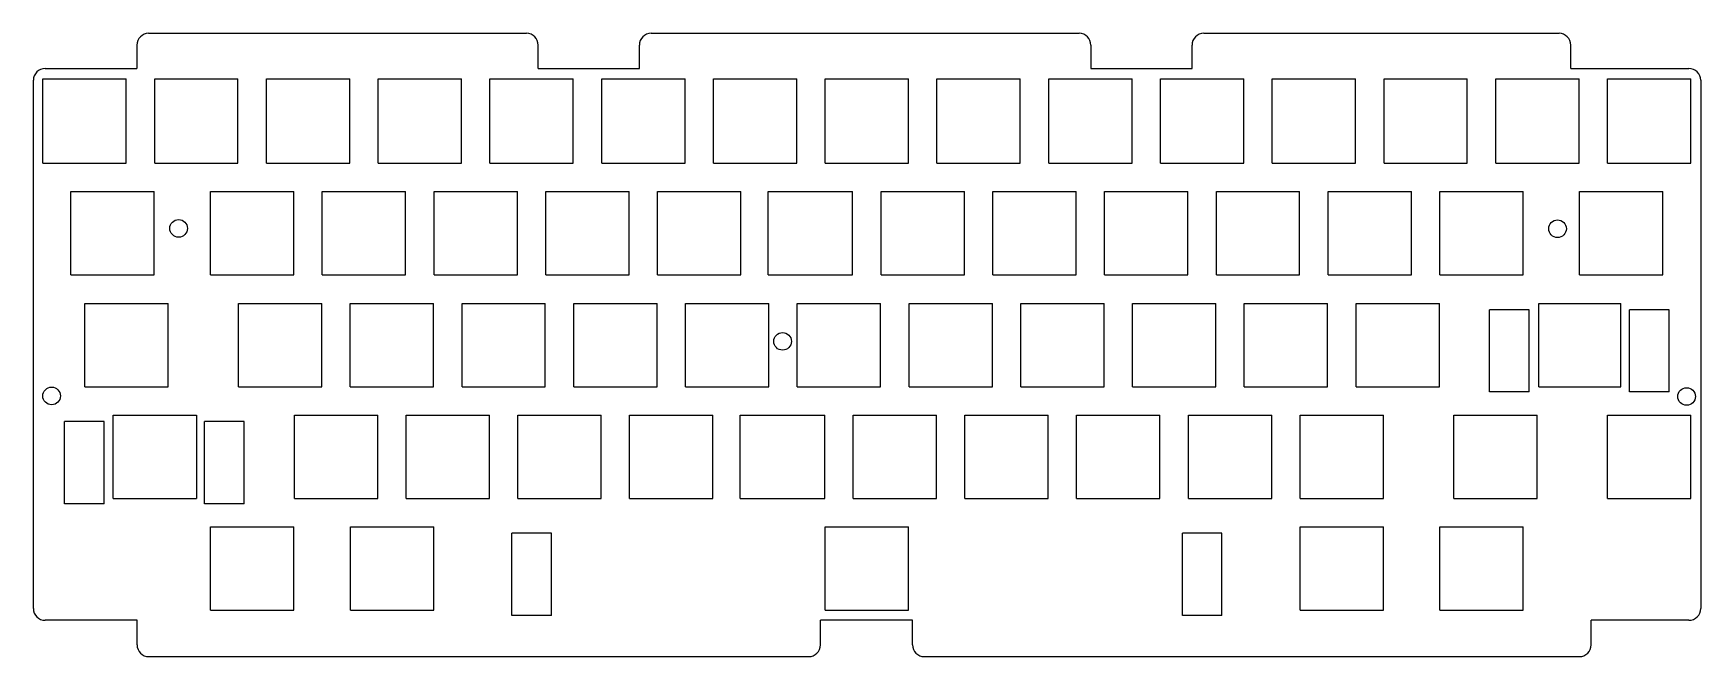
# Model space of a CAD drawing. Header units: millimetres. Extents: x -142 to 142, y -53 to 53.
import ezdxf

# ---------------------------------------------------------------- set-up
doc = ezdxf.new("R2010")
doc.units = ezdxf.units.MM
doc.layers.add('HHKB_PCBS_dxf', color=7, linetype='Continuous')

msp = doc.modelspace()

# ---------------------------------------------------------------- linework, layer by layer
at = {"layer": 'HHKB_PCBS_dxf'}
for p, q in [((-122.16, 53.01), (-57.75, 53.01)), ((-36.51, 53.01), (36.45, 53.01)), ((57.7, 53.01), (118.25, 53.01)), ((-124.16, 51.01), (-124.16, 47.01)), ((-55.75, 47.01), (-55.75, 51.01)), ((-38.51, 47.01), (-38.51, 51.01)), ((38.45, 51.01), (38.45, 47.01)), ((55.7, 47.01), (55.7, 51.01)), ((120.25, 47.01), (120.25, 51.01)), ((-139.81, 47.01), (-124.16, 47.01)), ((-55.75, 47.01), (-38.51, 47.01)), ((38.45, 47.01), (55.7, 47.01)), ((120.25, 47.01), (140.4, 47.01)), ((-141.81, -45.04), (-141.81, 45.01)), ((-140.18, 45.28), (-125.98, 45.28)), ((-140.18, 30.88), (-140.18, 45.28)), ((-125.98, 30.88), (-125.98, 45.28)), ((-121.13, 45.28), (-106.93, 45.28)), ((-121.13, 30.88), (-121.13, 45.28)), ((-106.93, 30.88), (-106.93, 45.28)), ((-102.08, 45.28), (-87.88, 45.28)), ((-102.08, 30.88), (-102.08, 45.28)), ((-87.88, 30.88), (-87.88, 45.28)), ((-83.03, 45.28), (-68.83, 45.28)), ((-83.03, 30.88), (-83.03, 45.28)), ((-68.83, 30.88), (-68.83, 45.28)), ((-63.98, 30.88), (-63.98, 45.28)), ((-63.98, 45.28), (-49.78, 45.28)), ((-49.78, 30.88), (-49.78, 45.28)), ((-44.93, 30.88), (-44.93, 45.28)), ((-44.93, 45.28), (-30.73, 45.28)), ((-30.73, 30.88), (-30.73, 45.28)), ((-25.88, 30.88), (-25.88, 45.28)), ((-25.88, 45.28), (-11.68, 45.28)), ((-11.68, 30.88), (-11.68, 45.28)), ((-6.83, 30.88), (-6.83, 45.28)), ((-6.83, 45.28), (7.37, 45.28)), ((7.37, 30.88), (7.37, 45.28)), ((12.22, 30.88), (12.22, 45.28)), ((12.22, 45.28), (26.42, 45.28)), ((26.42, 30.88), (26.42, 45.28)), ((31.27, 30.88), (31.27, 45.28)), ((31.27, 45.28), (45.47, 45.28)), ((45.47, 30.88), (45.47, 45.28)), ((50.32, 45.28), (64.52, 45.28)), ((50.32, 30.88), (50.32, 45.28)), ((64.52, 30.88), (64.52, 45.28)), ((69.37, 30.88), (69.37, 45.28)), ((69.37, 45.28), (83.57, 45.28)), ((83.57, 30.88), (83.57, 45.28)), ((88.42, 30.88), (88.42, 45.28)), ((88.42, 45.28), (102.62, 45.28)), ((102.62, 30.88), (102.62, 45.28)), ((107.47, 30.88), (107.47, 45.28)), ((107.47, 45.28), (121.67, 45.28)), ((121.67, 30.88), (121.67, 45.28)), ((126.5, 30.88), (126.5, 45.28)), ((126.5, 45.28), (140.7, 45.28)), ((140.7, 30.88), (140.7, 45.28)), ((142.4, 45.01), (142.4, -45.04)), ((-140.18, 30.88), (-125.98, 30.88)), ((-121.13, 30.88), (-106.93, 30.88)), ((-102.08, 30.88), (-87.88, 30.88)), ((-83.03, 30.88), (-68.83, 30.88)), ((-63.98, 30.88), (-49.78, 30.88)), ((-44.93, 30.88), (-30.73, 30.88)), ((-25.88, 30.88), (-11.68, 30.88)), ((-6.83, 30.88), (7.37, 30.88)), ((12.22, 30.88), (26.42, 30.88)), ((31.27, 30.88), (45.47, 30.88)), ((50.32, 30.88), (64.52, 30.88)), ((69.37, 30.88), (83.57, 30.88)), ((88.42, 30.88), (102.62, 30.88)), ((107.47, 30.88), (121.67, 30.88)), ((126.5, 30.88), (140.7, 30.88)), ((-135.42, 26.03), (-121.22, 26.03)), ((-135.42, 11.83), (-135.42, 26.03)), ((-121.22, 11.83), (-121.22, 26.03)), ((-111.61, 11.83), (-111.61, 26.03)), ((-111.61, 26.03), (-97.41, 26.03)), ((-97.41, 11.83), (-97.41, 26.03)), ((-92.56, 11.83), (-92.56, 26.03)), ((-92.56, 26.03), (-78.36, 26.03)), ((-78.36, 11.83), (-78.36, 26.03)), ((-73.51, 11.83), (-73.51, 26.03)), ((-73.51, 26.03), (-59.31, 26.03)), ((-59.31, 11.83), (-59.31, 26.03)), ((-54.46, 26.03), (-40.26, 26.03)), ((-54.46, 11.83), (-54.46, 26.03)), ((-40.26, 11.83), (-40.26, 26.03)), ((-35.41, 11.83), (-35.41, 26.03)), ((-35.41, 26.03), (-21.21, 26.03)), ((-21.21, 11.83), (-21.21, 26.03)), ((-16.55, 11.83), (-16.55, 26.03)), ((-16.55, 26.03), (-2.16, 26.03)), ((-2.16, 11.83), (-2.16, 26.03)), ((2.7, 26.03), (16.89, 26.03)), ((2.7, 11.83), (2.7, 26.03)), ((16.89, 11.83), (16.89, 26.03)), ((21.75, 26.03), (35.94, 26.03)), ((21.75, 11.83), (21.75, 26.03)), ((35.94, 11.83), (35.94, 26.03)), ((40.8, 26.03), (54.99, 26.03)), ((40.8, 11.83), (40.8, 26.03)), ((54.99, 11.83), (54.99, 26.03)), ((59.85, 26.03), (74.04, 26.03)), ((59.85, 11.83), (59.85, 26.03)), ((74.04, 11.83), (74.04, 26.03)), ((78.89, 11.83), (78.89, 26.03)), ((78.89, 26.03), (93.09, 26.03)), ((93.09, 11.83), (93.09, 26.03)), ((97.95, 11.83), (97.95, 26.03)), ((97.95, 26.03), (112.14, 26.03)), ((112.14, 11.83), (112.14, 26.03)), ((121.75, 11.82), (121.75, 26.02)), ((121.75, 26.02), (135.95, 26.02)), ((135.95, 11.82), (135.95, 26.02)), ((-135.42, 11.83), (-121.22, 11.83)), ((-111.61, 11.83), (-97.41, 11.83)), ((-92.56, 11.83), (-78.36, 11.83)), ((-73.51, 11.83), (-59.31, 11.83)), ((-54.46, 11.83), (-40.26, 11.83)), ((-35.41, 11.83), (-21.21, 11.83)), ((-16.55, 11.83), (-2.16, 11.83)), ((2.7, 11.83), (16.89, 11.83)), ((21.75, 11.83), (35.94, 11.83)), ((40.8, 11.83), (54.99, 11.83)), ((59.85, 11.83), (74.04, 11.83)), ((78.89, 11.83), (93.09, 11.83)), ((97.95, 11.83), (112.14, 11.83)), ((121.75, 11.82), (135.95, 11.82)), ((-133.04, -7.22), (-133.04, 6.98)), ((-133.04, 6.98), (-118.84, 6.98)), ((-118.84, -7.22), (-118.84, 6.98)), ((-106.84, -7.22), (-106.84, 6.98)), ((-106.84, 6.98), (-92.64, 6.98)), ((-92.64, -7.22), (-92.64, 6.98)), ((-87.79, -7.22), (-87.79, 6.98)), ((-87.79, 6.98), (-73.59, 6.98)), ((-73.59, -7.22), (-73.59, 6.98)), ((-68.74, -7.22), (-68.74, 6.98)), ((-68.74, 6.98), (-54.54, 6.98)), ((-54.54, -7.22), (-54.54, 6.98)), ((-49.69, -7.22), (-49.69, 6.98)), ((-49.69, 6.98), (-35.49, 6.98)), ((-35.49, -7.22), (-35.49, 6.98)), ((-30.64, -7.22), (-30.64, 6.98)), ((-30.64, 6.98), (-16.44, 6.98)), ((-16.44, -7.22), (-16.44, 6.98)), ((-11.59, -7.22), (-11.59, 6.98)), ((-11.59, 6.98), (2.61, 6.98)), ((2.61, -7.22), (2.61, 6.98)), ((7.46, -7.22), (7.46, 6.98)), ((7.46, 6.98), (21.66, 6.98)), ((21.66, -7.22), (21.66, 6.98)), ((26.51, -7.22), (26.51, 6.98)), ((26.51, 6.98), (40.71, 6.98)), ((40.71, -7.22), (40.71, 6.98)), ((45.56, -7.22), (45.56, 6.98)), ((45.56, 6.98), (59.76, 6.98)), ((59.76, -7.22), (59.76, 6.98)), ((64.61, -7.22), (64.61, 6.98)), ((64.61, 6.98), (78.81, 6.98)), ((78.81, -7.22), (78.81, 6.98)), ((83.66, -7.22), (83.66, 6.98)), ((83.66, 6.98), (97.86, 6.98)), ((97.86, -7.22), (97.86, 6.98)), ((106.41, -8.12), (106.41, 5.87)), ((113.16, 5.87), (106.41, 5.87)), ((113.16, -8.12), (113.16, 5.87)), ((114.8, -7.23), (114.8, 6.97)), ((114.8, 6.97), (128.81, 6.97)), ((128.81, -7.23), (128.81, 6.97)), ((130.28, -8.12), (130.28, 5.87)), ((137.03, 5.87), (130.28, 5.87)), ((137.03, -8.12), (137.03, 5.87)), ((-133.04, -7.22), (-118.84, -7.22)), ((-106.84, -7.22), (-92.64, -7.22)), ((-87.79, -7.22), (-73.59, -7.22)), ((-68.74, -7.22), (-54.54, -7.22)), ((-49.69, -7.22), (-35.49, -7.22)), ((-30.64, -7.22), (-16.44, -7.22)), ((-11.59, -7.22), (2.61, -7.22)), ((7.46, -7.22), (21.66, -7.22)), ((26.51, -7.22), (40.71, -7.22)), ((45.56, -7.22), (59.76, -7.22)), ((64.61, -7.22), (78.81, -7.22)), ((83.66, -7.22), (97.86, -7.22)), ((113.16, -8.12), (106.41, -8.12)), ((114.8, -7.23), (128.81, -7.23)), ((137.03, -8.12), (130.28, -8.12)), ((-136.48, -27.18), (-136.48, -13.18)), ((-129.73, -13.18), (-136.48, -13.18)), ((-129.73, -27.18), (-129.73, -13.18)), ((-128.18, -12.08), (-113.98, -12.08)), ((-128.18, -26.28), (-128.18, -12.08)), ((-113.98, -12.08), (-113.98, -26.28)), ((-112.61, -27.18), (-112.61, -13.18)), ((-105.86, -13.18), (-112.61, -13.18)), ((-105.86, -27.18), (-105.86, -13.18)), ((-97.32, -26.27), (-97.32, -12.07)), ((-97.32, -12.07), (-83.12, -12.07)), ((-83.12, -26.27), (-83.12, -12.07)), ((-78.27, -26.27), (-78.27, -12.07)), ((-78.27, -12.07), (-64.07, -12.07)), ((-64.07, -26.27), (-64.07, -12.07)), ((-59.22, -12.07), (-45.02, -12.07)), ((-59.22, -26.27), (-59.22, -12.07)), ((-45.02, -26.27), (-45.02, -12.07)), ((-40.17, -12.07), (-25.97, -12.07)), ((-40.17, -26.27), (-40.17, -12.07)), ((-25.97, -26.27), (-25.97, -12.07)), ((-21.32, -26.27), (-21.32, -12.07)), ((-21.32, -12.07), (-6.92, -12.07)), ((-6.92, -26.27), (-6.92, -12.07)), ((-2.07, -26.27), (-2.07, -12.07)), ((-2.07, -12.07), (12.13, -12.07)), ((12.13, -26.27), (12.13, -12.07)), ((16.98, -26.27), (16.98, -12.07)), ((16.98, -12.07), (31.18, -12.07)), ((31.18, -26.27), (31.18, -12.07)), ((36.03, -12.07), (50.23, -12.07)), ((36.03, -26.27), (36.03, -12.07)), ((50.23, -26.27), (50.23, -12.07)), ((55.08, -26.27), (55.08, -12.07)), ((55.08, -12.07), (69.28, -12.07)), ((69.28, -26.27), (69.28, -12.07)), ((74.13, -26.27), (74.13, -12.07)), ((74.13, -12.07), (88.33, -12.07)), ((88.33, -26.27), (88.33, -12.07)), ((100.33, -26.27), (100.33, -12.07)), ((100.33, -12.07), (114.53, -12.07)), ((114.53, -26.27), (114.53, -12.07)), ((126.53, -26.27), (126.53, -12.07)), ((126.53, -12.07), (140.73, -12.07)), ((140.73, -26.27), (140.73, -12.07)), ((-129.73, -27.18), (-136.48, -27.18)), ((-128.18, -26.28), (-113.98, -26.28)), ((-105.86, -27.18), (-112.61, -27.18)), ((-97.32, -26.27), (-83.12, -26.27)), ((-78.27, -26.27), (-64.07, -26.27)), ((-59.22, -26.27), (-45.02, -26.27)), ((-40.17, -26.27), (-25.97, -26.27)), ((-21.32, -26.27), (-6.92, -26.27)), ((-2.07, -26.27), (12.13, -26.27)), ((16.98, -26.27), (31.18, -26.27)), ((36.03, -26.27), (50.23, -26.27)), ((55.08, -26.27), (69.28, -26.27)), ((74.13, -26.27), (88.33, -26.27)), ((100.33, -26.27), (114.53, -26.27)), ((126.53, -26.27), (140.73, -26.27)), ((-111.59, -31.12), (-97.39, -31.12)), ((-111.59, -45.32), (-111.59, -31.12)), ((-97.39, -45.32), (-97.39, -31.12)), ((-87.77, -31.12), (-73.57, -31.12)), ((-87.77, -45.32), (-87.77, -31.12)), ((-73.57, -45.32), (-73.57, -31.12)), ((-6.83, -45.33), (-6.83, -31.13)), ((-6.83, -31.13), (7.37, -31.13)), ((7.37, -45.33), (7.37, -31.13)), ((74.11, -45.32), (74.11, -31.12)), ((74.11, -31.12), (88.31, -31.12)), ((88.31, -45.32), (88.31, -31.12)), ((97.93, -45.32), (97.93, -31.12)), ((97.93, -31.12), (112.13, -31.12)), ((112.13, -45.32), (112.13, -31.12)), ((-60.25, -46.23), (-60.25, -32.22)), ((-53.5, -32.22), (-60.25, -32.22)), ((-53.5, -46.23), (-53.5, -32.22)), ((54.05, -46.23), (54.05, -32.22)), ((60.8, -32.22), (54.05, -32.22)), ((60.8, -46.23), (60.8, -32.22)), ((-111.59, -45.32), (-97.39, -45.32)), ((-87.77, -45.32), (-73.57, -45.32)), ((-6.83, -45.33), (7.37, -45.33)), ((74.11, -45.32), (88.31, -45.32)), ((97.93, -45.32), (112.13, -45.32)), ((-124.13, -47.04), (-139.81, -47.04)), ((-124.13, -51.24), (-124.13, -47.04)), ((-53.5, -46.23), (-60.25, -46.23)), ((-7.65, -51.24), (-7.65, -47.04)), ((8.05, -47.04), (-7.65, -47.04)), ((8.05, -51.24), (8.05, -47.04)), ((60.8, -46.23), (54.05, -46.23)), ((123.73, -51.24), (123.73, -47.04)), ((140.4, -47.04), (123.73, -47.04)), ((-122.13, -53.24), (-9.65, -53.24)), ((10.05, -53.24), (121.73, -53.24))]:
    msp.add_line(p, q, dxfattribs=at)
for centre in [(-117.05, 19.76), (118, 19.7), (-14.1, 0.5), (-138.7, -8.8), (140, -8.9)]:
    msp.add_circle(centre, 1.5, dxfattribs=at)
for centre, start, end in [((-122.16, 51.01), 90, 180), ((-57.75, 51.01), 0, 90), ((-36.51, 51.01), 90, 180), ((36.45, 51.01), 0, 90), ((57.7, 51.01), 90, 180), ((118.25, 51.01), 0, 90), ((-139.81, 45.01), 90, 180), ((140.4, 45.01), 0, 90), ((-139.81, -45.04), 180, 270), ((140.4, -45.04), 270, 0), ((-122.13, -51.24), 180, 270), ((-9.65, -51.24), 270, 0), ((10.05, -51.24), 180, 270), ((121.73, -51.24), 270, 0)]:
    msp.add_arc(centre, 2, start, end, dxfattribs=at)

doc.saveas('drawing.dxf')
